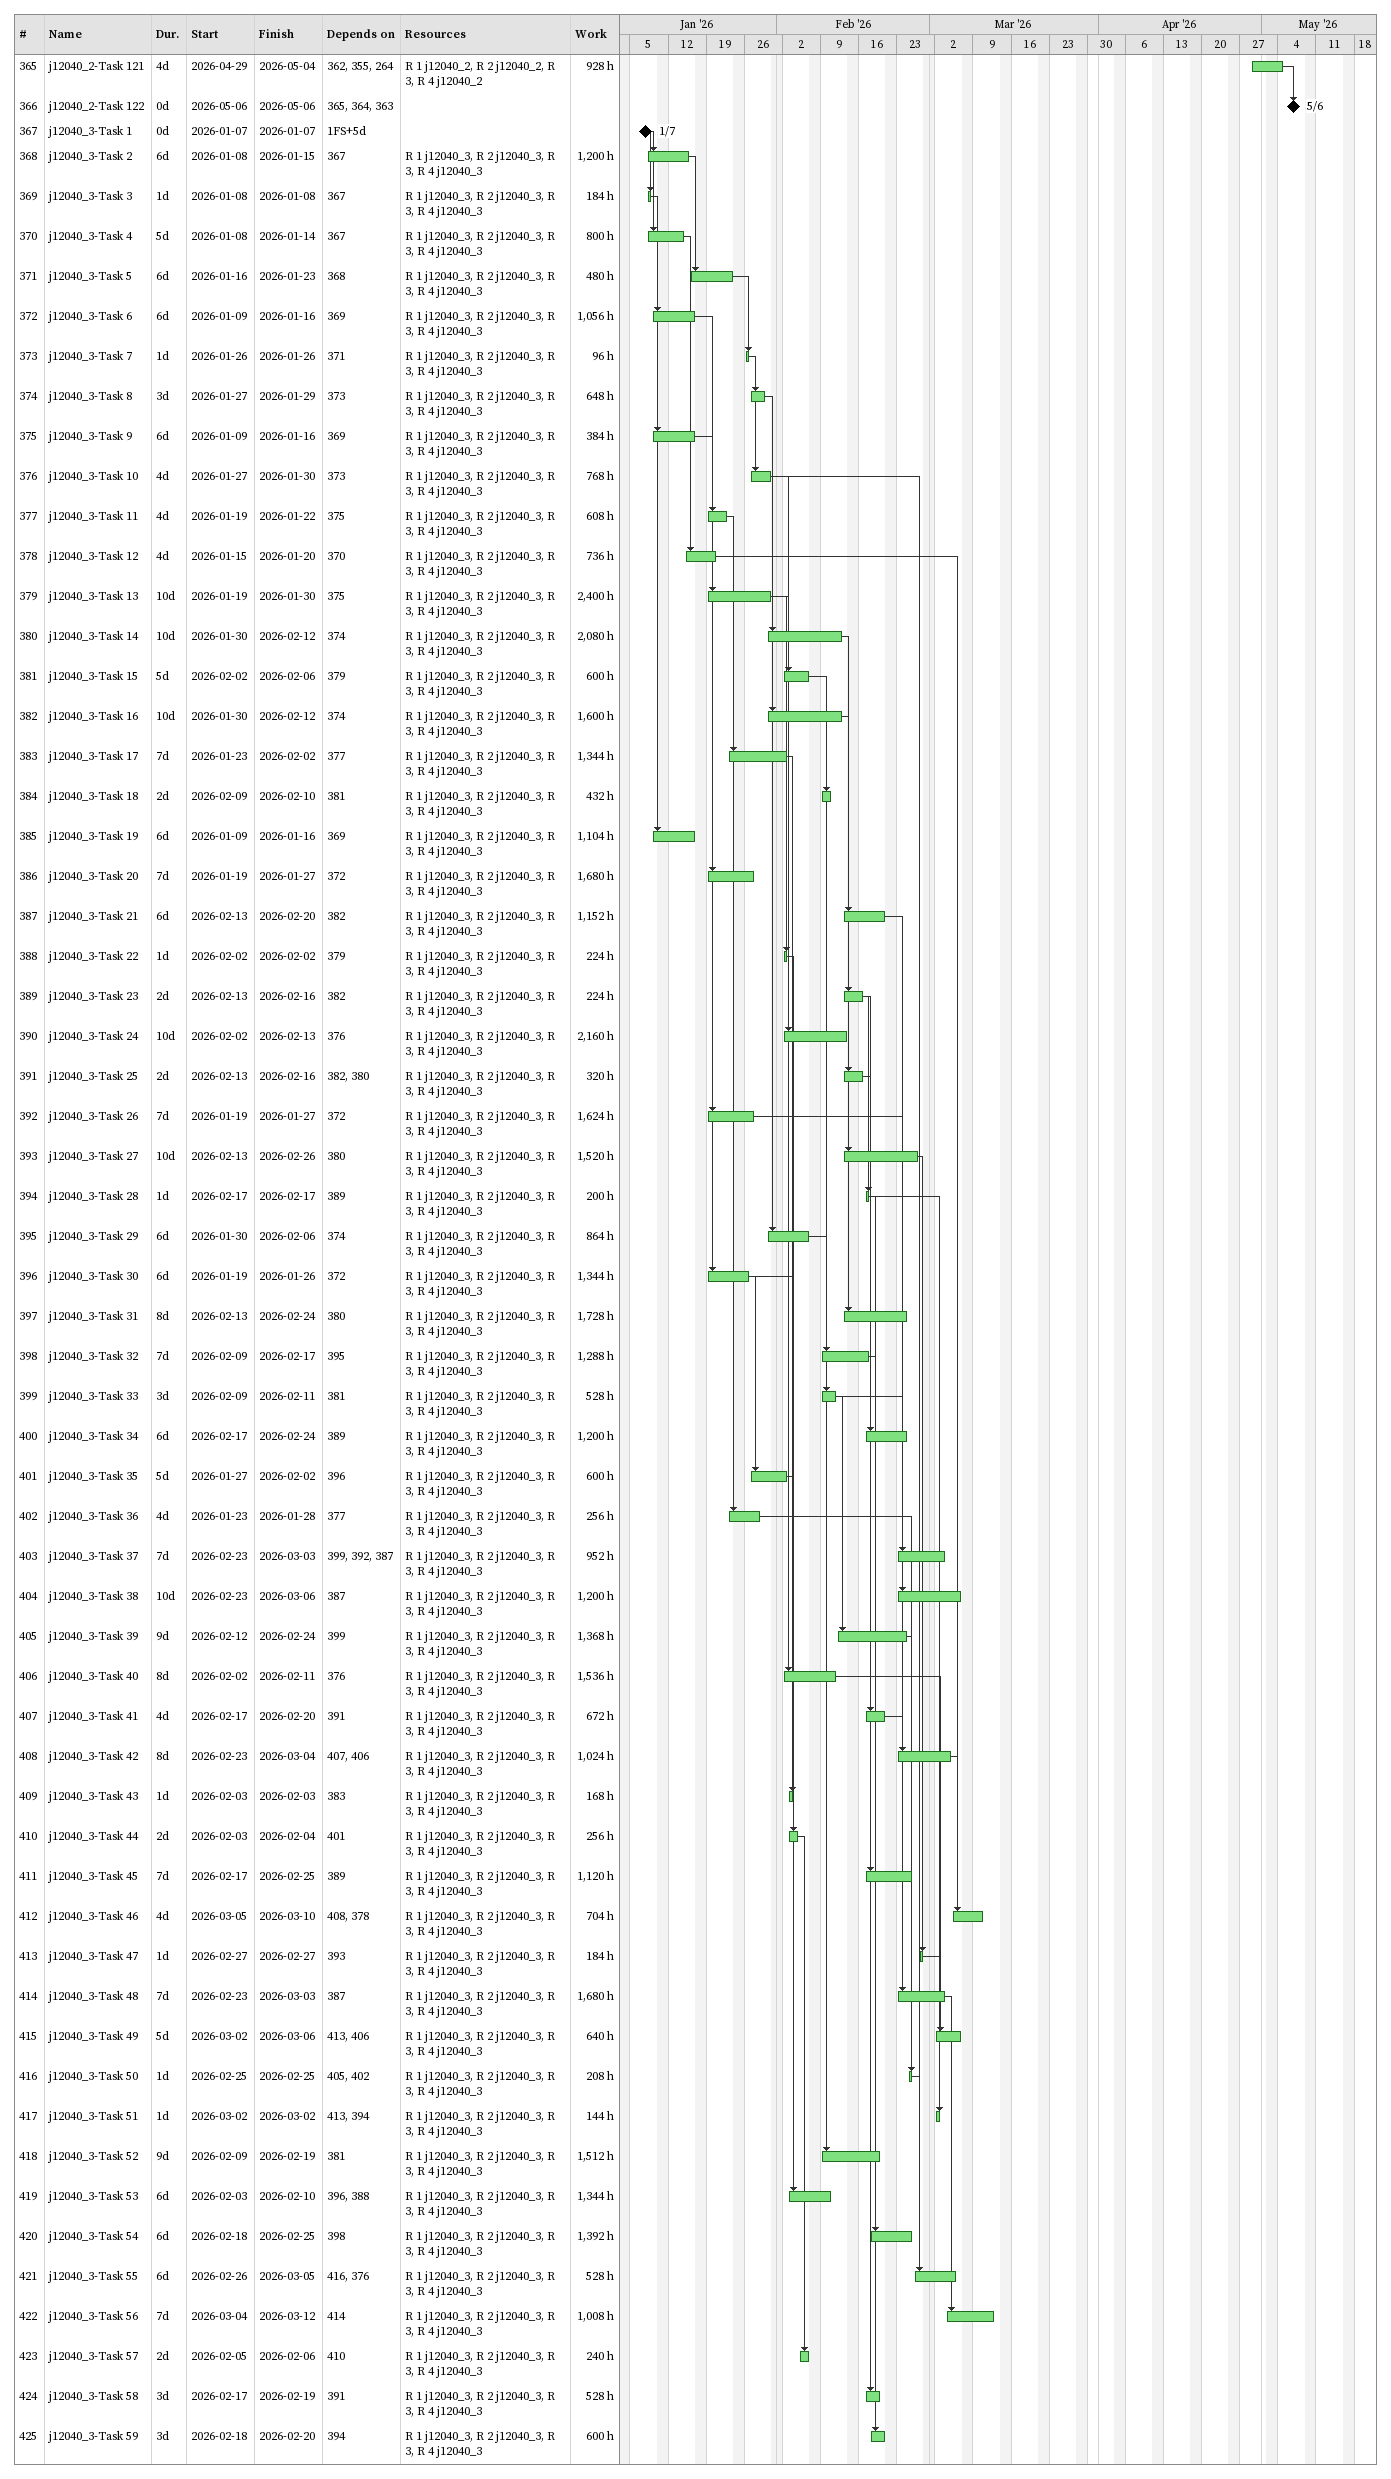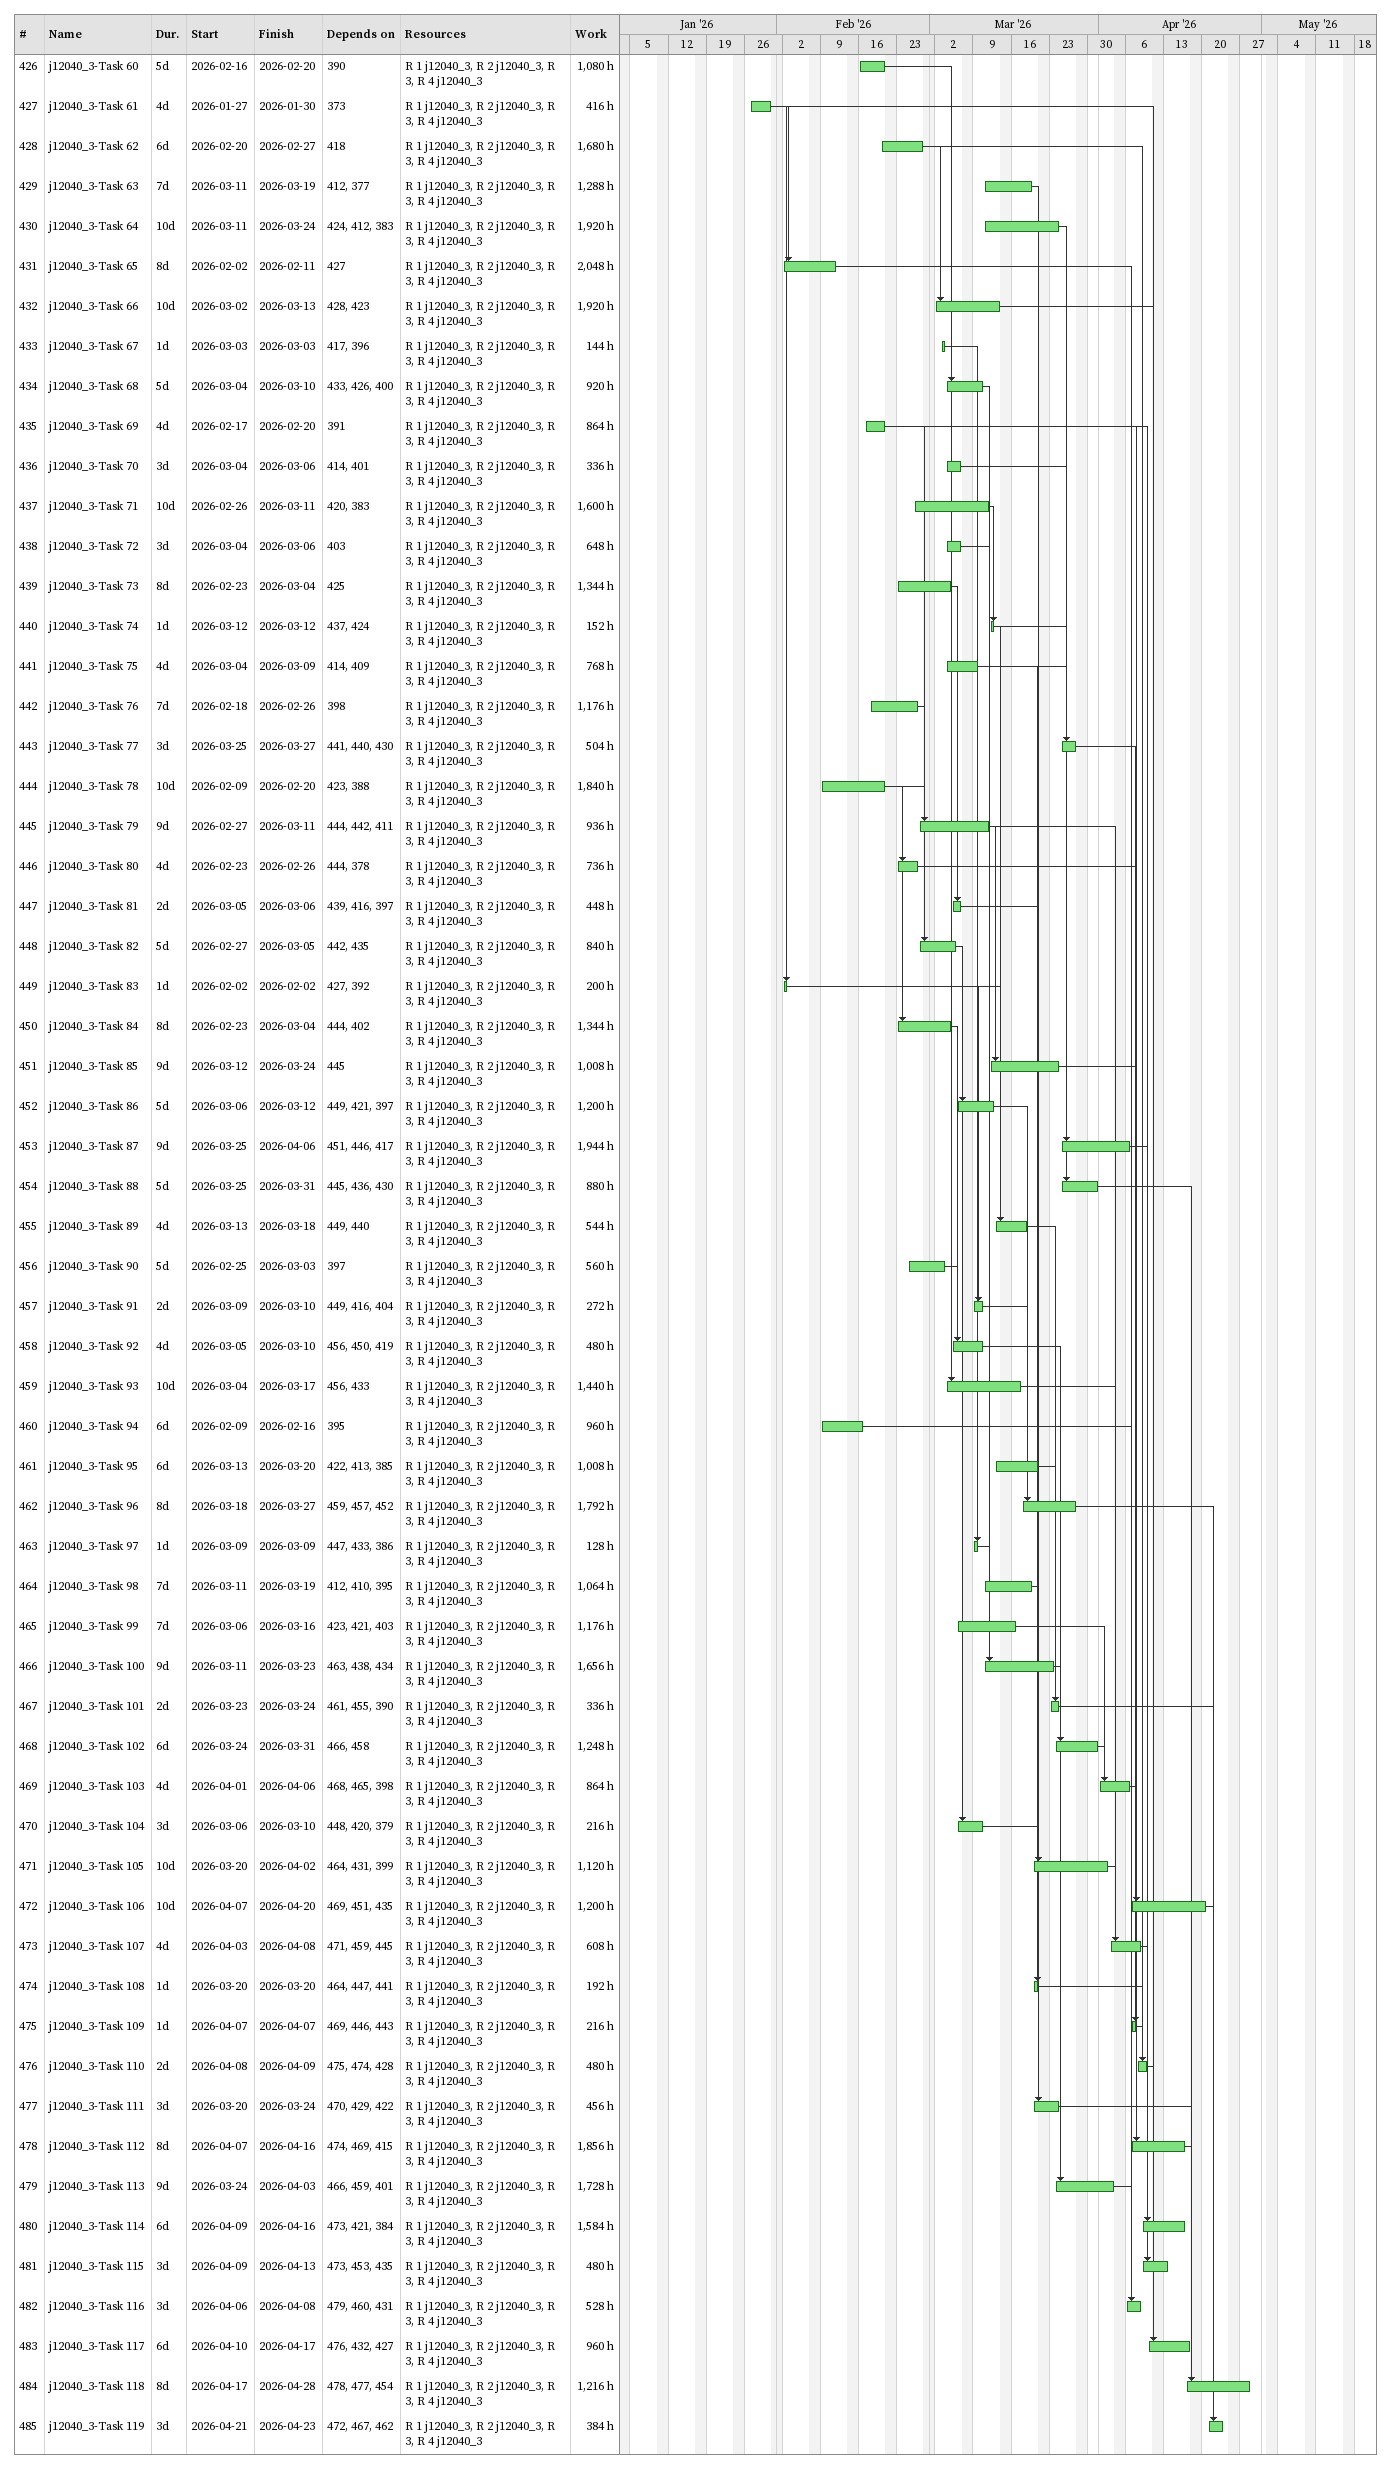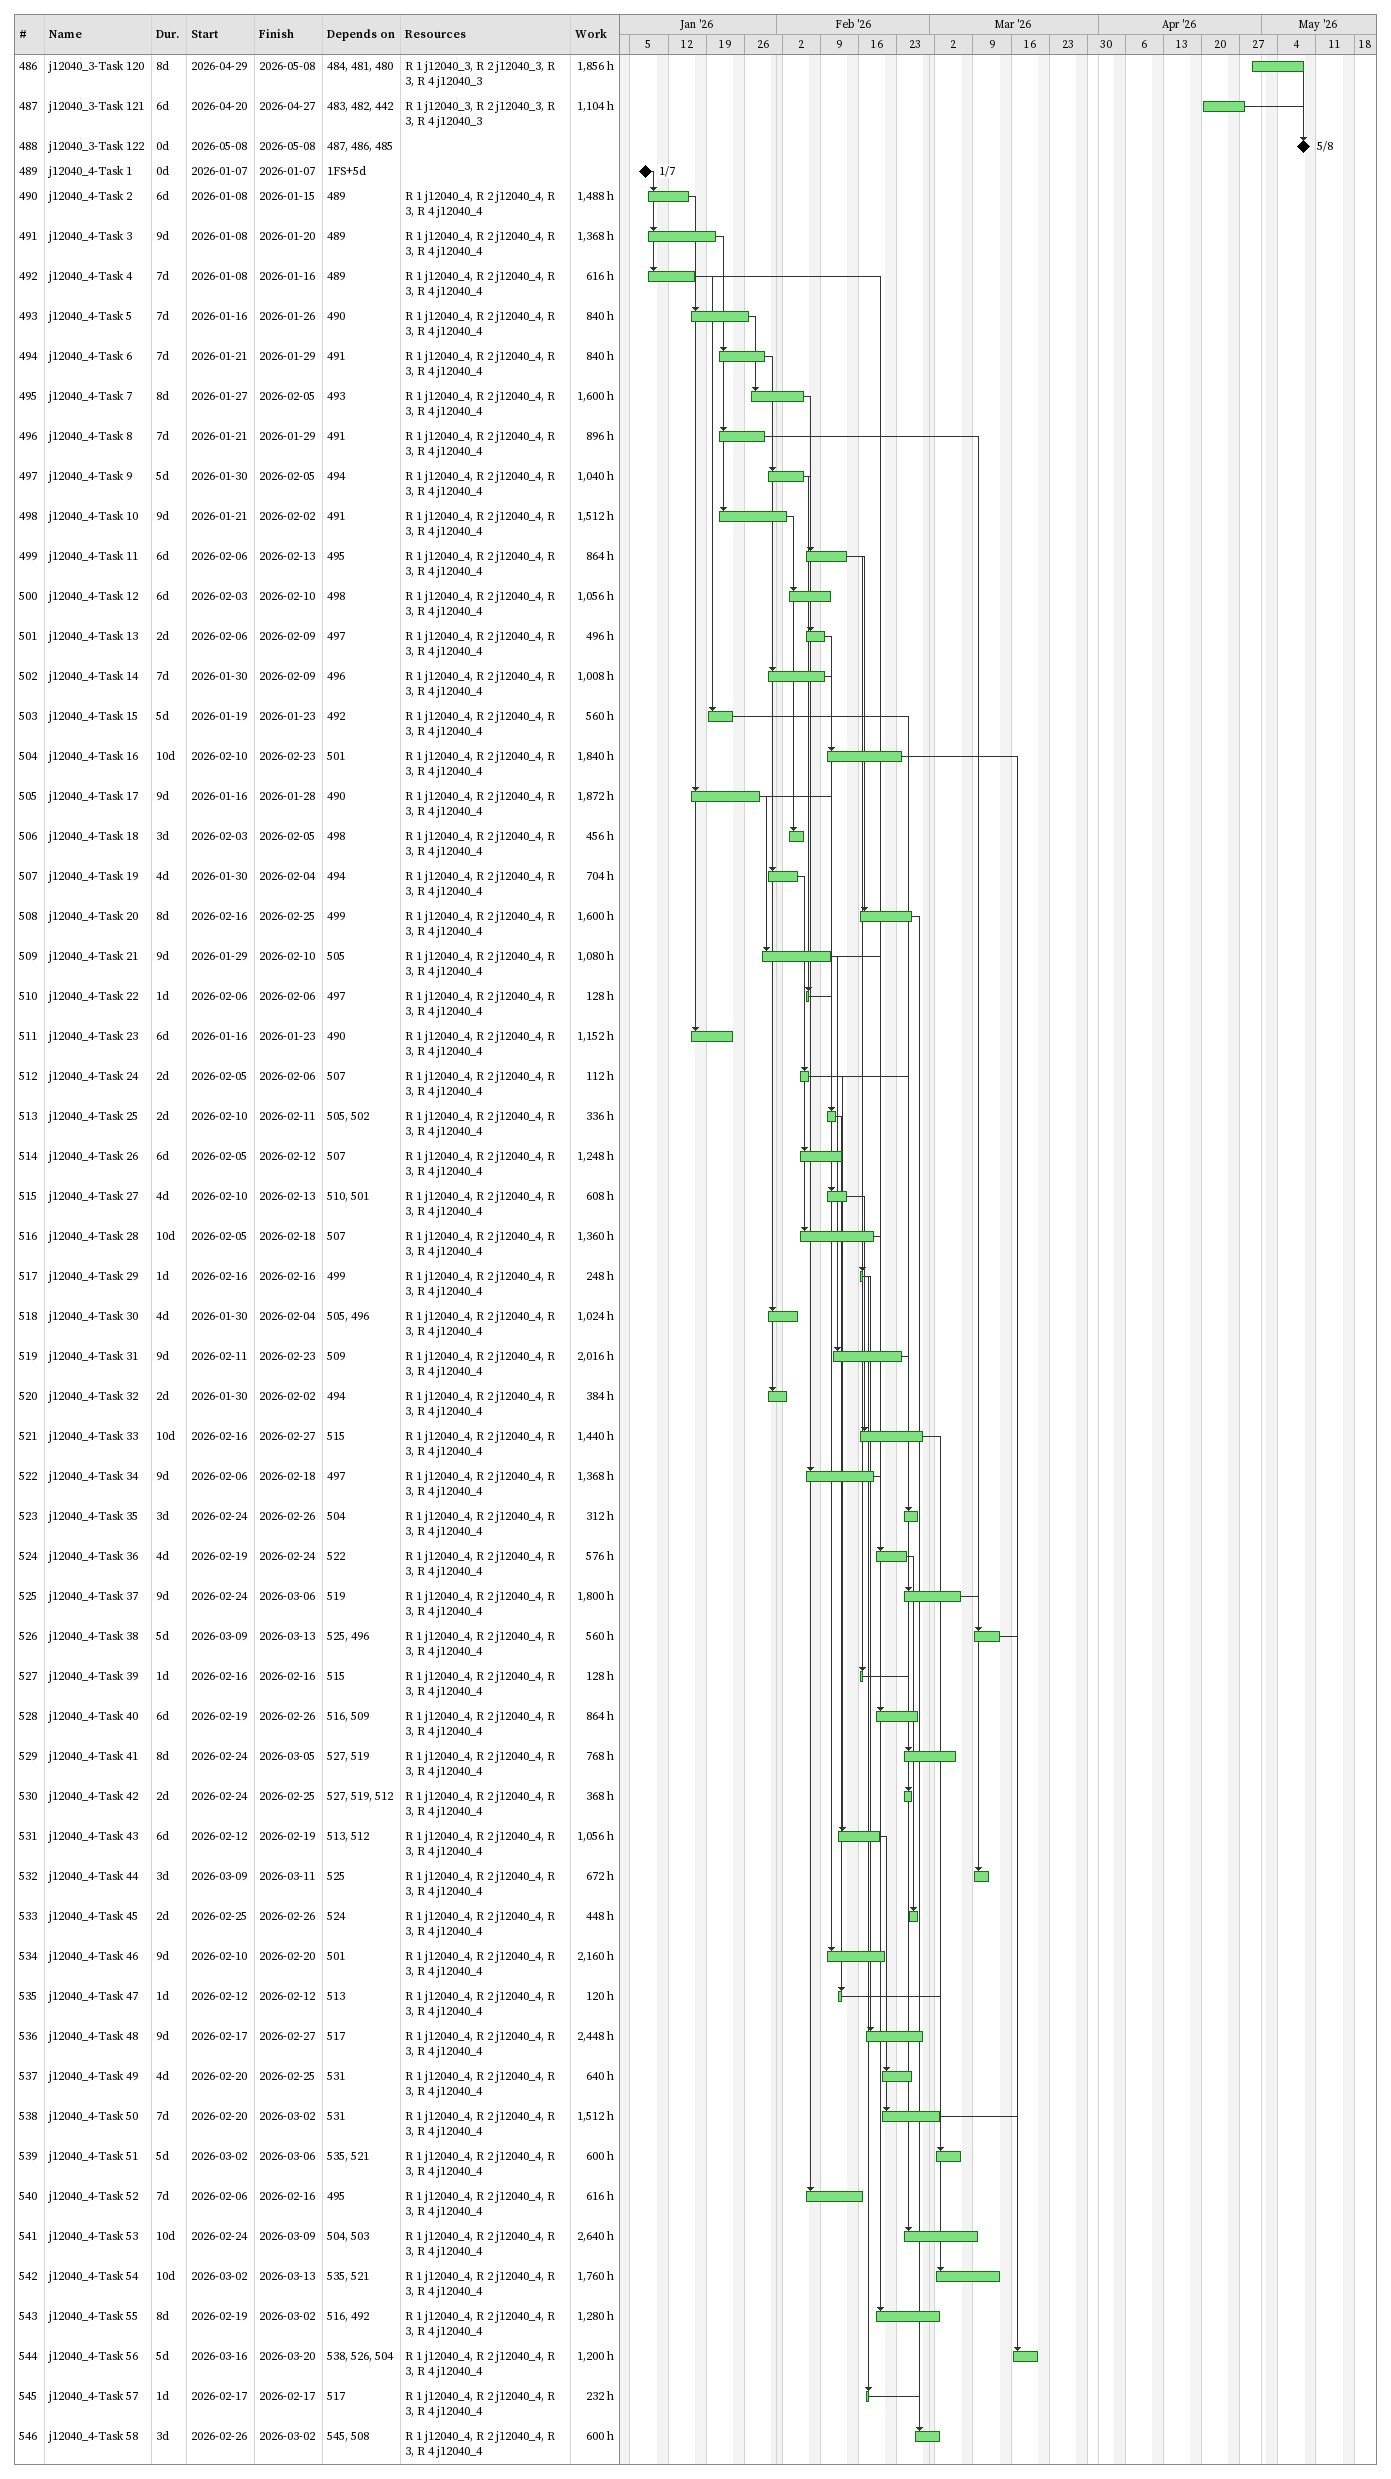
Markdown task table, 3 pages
| ID | Task | Duration | Start | Finish | Predecessors | Resources | Work (h) |
|---|---|---|---|---|---|---|---|
| 365 | j12040_2-Task 121 | 4d | 2026-04-29 | 2026-05-04 | 362, 355, 264 | R 1 j12040_2, R 2 j12040_2, R 3, R 4 j12040_2 | 928 |
| 366 | j12040_2-Task 122 | 0d | 2026-05-06 | 2026-05-06 | 365, 364, 363 |  |  |
| 367 | j12040_3-Task 1 | 0d | 2026-01-07 | 2026-01-07 | 1FS+5d |  |  |
| 368 | j12040_3-Task 2 | 6d | 2026-01-08 | 2026-01-15 | 367 | R 1 j12040_3, R 2 j12040_3, R 3, R 4 j12040_3 | 1200 |
| 369 | j12040_3-Task 3 | 1d | 2026-01-08 | 2026-01-08 | 367 | R 1 j12040_3, R 2 j12040_3, R 3, R 4 j12040_3 | 184 |
| 370 | j12040_3-Task 4 | 5d | 2026-01-08 | 2026-01-14 | 367 | R 1 j12040_3, R 2 j12040_3, R 3, R 4 j12040_3 | 800 |
| 371 | j12040_3-Task 5 | 6d | 2026-01-16 | 2026-01-23 | 368 | R 1 j12040_3, R 2 j12040_3, R 3, R 4 j12040_3 | 480 |
| 372 | j12040_3-Task 6 | 6d | 2026-01-09 | 2026-01-16 | 369 | R 1 j12040_3, R 2 j12040_3, R 3, R 4 j12040_3 | 1056 |
| 373 | j12040_3-Task 7 | 1d | 2026-01-26 | 2026-01-26 | 371 | R 1 j12040_3, R 2 j12040_3, R 3, R 4 j12040_3 | 96 |
| 374 | j12040_3-Task 8 | 3d | 2026-01-27 | 2026-01-29 | 373 | R 1 j12040_3, R 2 j12040_3, R 3, R 4 j12040_3 | 648 |
| 375 | j12040_3-Task 9 | 6d | 2026-01-09 | 2026-01-16 | 369 | R 1 j12040_3, R 2 j12040_3, R 3, R 4 j12040_3 | 384 |
| 376 | j12040_3-Task 10 | 4d | 2026-01-27 | 2026-01-30 | 373 | R 1 j12040_3, R 2 j12040_3, R 3, R 4 j12040_3 | 768 |
| 377 | j12040_3-Task 11 | 4d | 2026-01-19 | 2026-01-22 | 375 | R 1 j12040_3, R 2 j12040_3, R 3, R 4 j12040_3 | 608 |
| 378 | j12040_3-Task 12 | 4d | 2026-01-15 | 2026-01-20 | 370 | R 1 j12040_3, R 2 j12040_3, R 3, R 4 j12040_3 | 736 |
| 379 | j12040_3-Task 13 | 10d | 2026-01-19 | 2026-01-30 | 375 | R 1 j12040_3, R 2 j12040_3, R 3, R 4 j12040_3 | 2400 |
| 380 | j12040_3-Task 14 | 10d | 2026-01-30 | 2026-02-12 | 374 | R 1 j12040_3, R 2 j12040_3, R 3, R 4 j12040_3 | 2080 |
| 381 | j12040_3-Task 15 | 5d | 2026-02-02 | 2026-02-06 | 379 | R 1 j12040_3, R 2 j12040_3, R 3, R 4 j12040_3 | 600 |
| 382 | j12040_3-Task 16 | 10d | 2026-01-30 | 2026-02-12 | 374 | R 1 j12040_3, R 2 j12040_3, R 3, R 4 j12040_3 | 1600 |
| 383 | j12040_3-Task 17 | 7d | 2026-01-23 | 2026-02-02 | 377 | R 1 j12040_3, R 2 j12040_3, R 3, R 4 j12040_3 | 1344 |
| 384 | j12040_3-Task 18 | 2d | 2026-02-09 | 2026-02-10 | 381 | R 1 j12040_3, R 2 j12040_3, R 3, R 4 j12040_3 | 432 |
| 385 | j12040_3-Task 19 | 6d | 2026-01-09 | 2026-01-16 | 369 | R 1 j12040_3, R 2 j12040_3, R 3, R 4 j12040_3 | 1104 |
| 386 | j12040_3-Task 20 | 7d | 2026-01-19 | 2026-01-27 | 372 | R 1 j12040_3, R 2 j12040_3, R 3, R 4 j12040_3 | 1680 |
| 387 | j12040_3-Task 21 | 6d | 2026-02-13 | 2026-02-20 | 382 | R 1 j12040_3, R 2 j12040_3, R 3, R 4 j12040_3 | 1152 |
| 388 | j12040_3-Task 22 | 1d | 2026-02-02 | 2026-02-02 | 379 | R 1 j12040_3, R 2 j12040_3, R 3, R 4 j12040_3 | 224 |
| 389 | j12040_3-Task 23 | 2d | 2026-02-13 | 2026-02-16 | 382 | R 1 j12040_3, R 2 j12040_3, R 3, R 4 j12040_3 | 224 |
| 390 | j12040_3-Task 24 | 10d | 2026-02-02 | 2026-02-13 | 376 | R 1 j12040_3, R 2 j12040_3, R 3, R 4 j12040_3 | 2160 |
| 391 | j12040_3-Task 25 | 2d | 2026-02-13 | 2026-02-16 | 382, 380 | R 1 j12040_3, R 2 j12040_3, R 3, R 4 j12040_3 | 320 |
| 392 | j12040_3-Task 26 | 7d | 2026-01-19 | 2026-01-27 | 372 | R 1 j12040_3, R 2 j12040_3, R 3, R 4 j12040_3 | 1624 |
| 393 | j12040_3-Task 27 | 10d | 2026-02-13 | 2026-02-26 | 380 | R 1 j12040_3, R 2 j12040_3, R 3, R 4 j12040_3 | 1520 |
| 394 | j12040_3-Task 28 | 1d | 2026-02-17 | 2026-02-17 | 389 | R 1 j12040_3, R 2 j12040_3, R 3, R 4 j12040_3 | 200 |
| 395 | j12040_3-Task 29 | 6d | 2026-01-30 | 2026-02-06 | 374 | R 1 j12040_3, R 2 j12040_3, R 3, R 4 j12040_3 | 864 |
| 396 | j12040_3-Task 30 | 6d | 2026-01-19 | 2026-01-26 | 372 | R 1 j12040_3, R 2 j12040_3, R 3, R 4 j12040_3 | 1344 |
| 397 | j12040_3-Task 31 | 8d | 2026-02-13 | 2026-02-24 | 380 | R 1 j12040_3, R 2 j12040_3, R 3, R 4 j12040_3 | 1728 |
| 398 | j12040_3-Task 32 | 7d | 2026-02-09 | 2026-02-17 | 395 | R 1 j12040_3, R 2 j12040_3, R 3, R 4 j12040_3 | 1288 |
| 399 | j12040_3-Task 33 | 3d | 2026-02-09 | 2026-02-11 | 381 | R 1 j12040_3, R 2 j12040_3, R 3, R 4 j12040_3 | 528 |
| 400 | j12040_3-Task 34 | 6d | 2026-02-17 | 2026-02-24 | 389 | R 1 j12040_3, R 2 j12040_3, R 3, R 4 j12040_3 | 1200 |
| 401 | j12040_3-Task 35 | 5d | 2026-01-27 | 2026-02-02 | 396 | R 1 j12040_3, R 2 j12040_3, R 3, R 4 j12040_3 | 600 |
| 402 | j12040_3-Task 36 | 4d | 2026-01-23 | 2026-01-28 | 377 | R 1 j12040_3, R 2 j12040_3, R 3, R 4 j12040_3 | 256 |
| 403 | j12040_3-Task 37 | 7d | 2026-02-23 | 2026-03-03 | 399, 392, 387 | R 1 j12040_3, R 2 j12040_3, R 3, R 4 j12040_3 | 952 |
| 404 | j12040_3-Task 38 | 10d | 2026-02-23 | 2026-03-06 | 387 | R 1 j12040_3, R 2 j12040_3, R 3, R 4 j12040_3 | 1200 |
| 405 | j12040_3-Task 39 | 9d | 2026-02-12 | 2026-02-24 | 399 | R 1 j12040_3, R 2 j12040_3, R 3, R 4 j12040_3 | 1368 |
| 406 | j12040_3-Task 40 | 8d | 2026-02-02 | 2026-02-11 | 376 | R 1 j12040_3, R 2 j12040_3, R 3, R 4 j12040_3 | 1536 |
| 407 | j12040_3-Task 41 | 4d | 2026-02-17 | 2026-02-20 | 391 | R 1 j12040_3, R 2 j12040_3, R 3, R 4 j12040_3 | 672 |
| 408 | j12040_3-Task 42 | 8d | 2026-02-23 | 2026-03-04 | 407, 406 | R 1 j12040_3, R 2 j12040_3, R 3, R 4 j12040_3 | 1024 |
| 409 | j12040_3-Task 43 | 1d | 2026-02-03 | 2026-02-03 | 383 | R 1 j12040_3, R 2 j12040_3, R 3, R 4 j12040_3 | 168 |
| 410 | j12040_3-Task 44 | 2d | 2026-02-03 | 2026-02-04 | 401 | R 1 j12040_3, R 2 j12040_3, R 3, R 4 j12040_3 | 256 |
| 411 | j12040_3-Task 45 | 7d | 2026-02-17 | 2026-02-25 | 389 | R 1 j12040_3, R 2 j12040_3, R 3, R 4 j12040_3 | 1120 |
| 412 | j12040_3-Task 46 | 4d | 2026-03-05 | 2026-03-10 | 408, 378 | R 1 j12040_3, R 2 j12040_3, R 3, R 4 j12040_3 | 704 |
| 413 | j12040_3-Task 47 | 1d | 2026-02-27 | 2026-02-27 | 393 | R 1 j12040_3, R 2 j12040_3, R 3, R 4 j12040_3 | 184 |
| 414 | j12040_3-Task 48 | 7d | 2026-02-23 | 2026-03-03 | 387 | R 1 j12040_3, R 2 j12040_3, R 3, R 4 j12040_3 | 1680 |
| 415 | j12040_3-Task 49 | 5d | 2026-03-02 | 2026-03-06 | 413, 406 | R 1 j12040_3, R 2 j12040_3, R 3, R 4 j12040_3 | 640 |
| 416 | j12040_3-Task 50 | 1d | 2026-02-25 | 2026-02-25 | 405, 402 | R 1 j12040_3, R 2 j12040_3, R 3, R 4 j12040_3 | 208 |
| 417 | j12040_3-Task 51 | 1d | 2026-03-02 | 2026-03-02 | 413, 394 | R 1 j12040_3, R 2 j12040_3, R 3, R 4 j12040_3 | 144 |
| 418 | j12040_3-Task 52 | 9d | 2026-02-09 | 2026-02-19 | 381 | R 1 j12040_3, R 2 j12040_3, R 3, R 4 j12040_3 | 1512 |
| 419 | j12040_3-Task 53 | 6d | 2026-02-03 | 2026-02-10 | 396, 388 | R 1 j12040_3, R 2 j12040_3, R 3, R 4 j12040_3 | 1344 |
| 420 | j12040_3-Task 54 | 6d | 2026-02-18 | 2026-02-25 | 398 | R 1 j12040_3, R 2 j12040_3, R 3, R 4 j12040_3 | 1392 |
| 421 | j12040_3-Task 55 | 6d | 2026-02-26 | 2026-03-05 | 416, 376 | R 1 j12040_3, R 2 j12040_3, R 3, R 4 j12040_3 | 528 |
| 422 | j12040_3-Task 56 | 7d | 2026-03-04 | 2026-03-12 | 414 | R 1 j12040_3, R 2 j12040_3, R 3, R 4 j12040_3 | 1008 |
| 423 | j12040_3-Task 57 | 2d | 2026-02-05 | 2026-02-06 | 410 | R 1 j12040_3, R 2 j12040_3, R 3, R 4 j12040_3 | 240 |
| 424 | j12040_3-Task 58 | 3d | 2026-02-17 | 2026-02-19 | 391 | R 1 j12040_3, R 2 j12040_3, R 3, R 4 j12040_3 | 528 |
| 425 | j12040_3-Task 59 | 3d | 2026-02-18 | 2026-02-20 | 394 | R 1 j12040_3, R 2 j12040_3, R 3, R 4 j12040_3 | 600 |
| 426 | j12040_3-Task 60 | 5d | 2026-02-16 | 2026-02-20 | 390 | R 1 j12040_3, R 2 j12040_3, R 3, R 4 j12040_3 | 1080 |
| 427 | j12040_3-Task 61 | 4d | 2026-01-27 | 2026-01-30 | 373 | R 1 j12040_3, R 2 j12040_3, R 3, R 4 j12040_3 | 416 |
| 428 | j12040_3-Task 62 | 6d | 2026-02-20 | 2026-02-27 | 418 | R 1 j12040_3, R 2 j12040_3, R 3, R 4 j12040_3 | 1680 |
| 429 | j12040_3-Task 63 | 7d | 2026-03-11 | 2026-03-19 | 412, 377 | R 1 j12040_3, R 2 j12040_3, R 3, R 4 j12040_3 | 1288 |
| 430 | j12040_3-Task 64 | 10d | 2026-03-11 | 2026-03-24 | 424, 412, 383 | R 1 j12040_3, R 2 j12040_3, R 3, R 4 j12040_3 | 1920 |
| 431 | j12040_3-Task 65 | 8d | 2026-02-02 | 2026-02-11 | 427 | R 1 j12040_3, R 2 j12040_3, R 3, R 4 j12040_3 | 2048 |
| 432 | j12040_3-Task 66 | 10d | 2026-03-02 | 2026-03-13 | 428, 423 | R 1 j12040_3, R 2 j12040_3, R 3, R 4 j12040_3 | 1920 |
| 433 | j12040_3-Task 67 | 1d | 2026-03-03 | 2026-03-03 | 417, 396 | R 1 j12040_3, R 2 j12040_3, R 3, R 4 j12040_3 | 144 |
| 434 | j12040_3-Task 68 | 5d | 2026-03-04 | 2026-03-10 | 433, 426, 400 | R 1 j12040_3, R 2 j12040_3, R 3, R 4 j12040_3 | 920 |
| 435 | j12040_3-Task 69 | 4d | 2026-02-17 | 2026-02-20 | 391 | R 1 j12040_3, R 2 j12040_3, R 3, R 4 j12040_3 | 864 |
| 436 | j12040_3-Task 70 | 3d | 2026-03-04 | 2026-03-06 | 414, 401 | R 1 j12040_3, R 2 j12040_3, R 3, R 4 j12040_3 | 336 |
| 437 | j12040_3-Task 71 | 10d | 2026-02-26 | 2026-03-11 | 420, 383 | R 1 j12040_3, R 2 j12040_3, R 3, R 4 j12040_3 | 1600 |
| 438 | j12040_3-Task 72 | 3d | 2026-03-04 | 2026-03-06 | 403 | R 1 j12040_3, R 2 j12040_3, R 3, R 4 j12040_3 | 648 |
| 439 | j12040_3-Task 73 | 8d | 2026-02-23 | 2026-03-04 | 425 | R 1 j12040_3, R 2 j12040_3, R 3, R 4 j12040_3 | 1344 |
| 440 | j12040_3-Task 74 | 1d | 2026-03-12 | 2026-03-12 | 437, 424 | R 1 j12040_3, R 2 j12040_3, R 3, R 4 j12040_3 | 152 |
| 441 | j12040_3-Task 75 | 4d | 2026-03-04 | 2026-03-09 | 414, 409 | R 1 j12040_3, R 2 j12040_3, R 3, R 4 j12040_3 | 768 |
| 442 | j12040_3-Task 76 | 7d | 2026-02-18 | 2026-02-26 | 398 | R 1 j12040_3, R 2 j12040_3, R 3, R 4 j12040_3 | 1176 |
| 443 | j12040_3-Task 77 | 3d | 2026-03-25 | 2026-03-27 | 441, 440, 430 | R 1 j12040_3, R 2 j12040_3, R 3, R 4 j12040_3 | 504 |
| 444 | j12040_3-Task 78 | 10d | 2026-02-09 | 2026-02-20 | 423, 388 | R 1 j12040_3, R 2 j12040_3, R 3, R 4 j12040_3 | 1840 |
| 445 | j12040_3-Task 79 | 9d | 2026-02-27 | 2026-03-11 | 444, 442, 411 | R 1 j12040_3, R 2 j12040_3, R 3, R 4 j12040_3 | 936 |
| 446 | j12040_3-Task 80 | 4d | 2026-02-23 | 2026-02-26 | 444, 378 | R 1 j12040_3, R 2 j12040_3, R 3, R 4 j12040_3 | 736 |
| 447 | j12040_3-Task 81 | 2d | 2026-03-05 | 2026-03-06 | 439, 416, 397 | R 1 j12040_3, R 2 j12040_3, R 3, R 4 j12040_3 | 448 |
| 448 | j12040_3-Task 82 | 5d | 2026-02-27 | 2026-03-05 | 442, 435 | R 1 j12040_3, R 2 j12040_3, R 3, R 4 j12040_3 | 840 |
| 449 | j12040_3-Task 83 | 1d | 2026-02-02 | 2026-02-02 | 427, 392 | R 1 j12040_3, R 2 j12040_3, R 3, R 4 j12040_3 | 200 |
| 450 | j12040_3-Task 84 | 8d | 2026-02-23 | 2026-03-04 | 444, 402 | R 1 j12040_3, R 2 j12040_3, R 3, R 4 j12040_3 | 1344 |
| 451 | j12040_3-Task 85 | 9d | 2026-03-12 | 2026-03-24 | 445 | R 1 j12040_3, R 2 j12040_3, R 3, R 4 j12040_3 | 1008 |
| 452 | j12040_3-Task 86 | 5d | 2026-03-06 | 2026-03-12 | 449, 421, 397 | R 1 j12040_3, R 2 j12040_3, R 3, R 4 j12040_3 | 1200 |
| 453 | j12040_3-Task 87 | 9d | 2026-03-25 | 2026-04-06 | 451, 446, 417 | R 1 j12040_3, R 2 j12040_3, R 3, R 4 j12040_3 | 1944 |
| 454 | j12040_3-Task 88 | 5d | 2026-03-25 | 2026-03-31 | 445, 436, 430 | R 1 j12040_3, R 2 j12040_3, R 3, R 4 j12040_3 | 880 |
| 455 | j12040_3-Task 89 | 4d | 2026-03-13 | 2026-03-18 | 449, 440 | R 1 j12040_3, R 2 j12040_3, R 3, R 4 j12040_3 | 544 |
| 456 | j12040_3-Task 90 | 5d | 2026-02-25 | 2026-03-03 | 397 | R 1 j12040_3, R 2 j12040_3, R 3, R 4 j12040_3 | 560 |
| 457 | j12040_3-Task 91 | 2d | 2026-03-09 | 2026-03-10 | 449, 416, 404 | R 1 j12040_3, R 2 j12040_3, R 3, R 4 j12040_3 | 272 |
| 458 | j12040_3-Task 92 | 4d | 2026-03-05 | 2026-03-10 | 456, 450, 419 | R 1 j12040_3, R 2 j12040_3, R 3, R 4 j12040_3 | 480 |
| 459 | j12040_3-Task 93 | 10d | 2026-03-04 | 2026-03-17 | 456, 433 | R 1 j12040_3, R 2 j12040_3, R 3, R 4 j12040_3 | 1440 |
| 460 | j12040_3-Task 94 | 6d | 2026-02-09 | 2026-02-16 | 395 | R 1 j12040_3, R 2 j12040_3, R 3, R 4 j12040_3 | 960 |
| 461 | j12040_3-Task 95 | 6d | 2026-03-13 | 2026-03-20 | 422, 413, 385 | R 1 j12040_3, R 2 j12040_3, R 3, R 4 j12040_3 | 1008 |
| 462 | j12040_3-Task 96 | 8d | 2026-03-18 | 2026-03-27 | 459, 457, 452 | R 1 j12040_3, R 2 j12040_3, R 3, R 4 j12040_3 | 1792 |
| 463 | j12040_3-Task 97 | 1d | 2026-03-09 | 2026-03-09 | 447, 433, 386 | R 1 j12040_3, R 2 j12040_3, R 3, R 4 j12040_3 | 128 |
| 464 | j12040_3-Task 98 | 7d | 2026-03-11 | 2026-03-19 | 412, 410, 395 | R 1 j12040_3, R 2 j12040_3, R 3, R 4 j12040_3 | 1064 |
| 465 | j12040_3-Task 99 | 7d | 2026-03-06 | 2026-03-16 | 423, 421, 403 | R 1 j12040_3, R 2 j12040_3, R 3, R 4 j12040_3 | 1176 |
| 466 | j12040_3-Task 100 | 9d | 2026-03-11 | 2026-03-23 | 463, 438, 434 | R 1 j12040_3, R 2 j12040_3, R 3, R 4 j12040_3 | 1656 |
| 467 | j12040_3-Task 101 | 2d | 2026-03-23 | 2026-03-24 | 461, 455, 390 | R 1 j12040_3, R 2 j12040_3, R 3, R 4 j12040_3 | 336 |
| 468 | j12040_3-Task 102 | 6d | 2026-03-24 | 2026-03-31 | 466, 458 | R 1 j12040_3, R 2 j12040_3, R 3, R 4 j12040_3 | 1248 |
| 469 | j12040_3-Task 103 | 4d | 2026-04-01 | 2026-04-06 | 468, 465, 398 | R 1 j12040_3, R 2 j12040_3, R 3, R 4 j12040_3 | 864 |
| 470 | j12040_3-Task 104 | 3d | 2026-03-06 | 2026-03-10 | 448, 420, 379 | R 1 j12040_3, R 2 j12040_3, R 3, R 4 j12040_3 | 216 |
| 471 | j12040_3-Task 105 | 10d | 2026-03-20 | 2026-04-02 | 464, 431, 399 | R 1 j12040_3, R 2 j12040_3, R 3, R 4 j12040_3 | 1120 |
| 472 | j12040_3-Task 106 | 10d | 2026-04-07 | 2026-04-20 | 469, 451, 435 | R 1 j12040_3, R 2 j12040_3, R 3, R 4 j12040_3 | 1200 |
| 473 | j12040_3-Task 107 | 4d | 2026-04-03 | 2026-04-08 | 471, 459, 445 | R 1 j12040_3, R 2 j12040_3, R 3, R 4 j12040_3 | 608 |
| 474 | j12040_3-Task 108 | 1d | 2026-03-20 | 2026-03-20 | 464, 447, 441 | R 1 j12040_3, R 2 j12040_3, R 3, R 4 j12040_3 | 192 |
| 475 | j12040_3-Task 109 | 1d | 2026-04-07 | 2026-04-07 | 469, 446, 443 | R 1 j12040_3, R 2 j12040_3, R 3, R 4 j12040_3 | 216 |
| 476 | j12040_3-Task 110 | 2d | 2026-04-08 | 2026-04-09 | 475, 474, 428 | R 1 j12040_3, R 2 j12040_3, R 3, R 4 j12040_3 | 480 |
| 477 | j12040_3-Task 111 | 3d | 2026-03-20 | 2026-03-24 | 470, 429, 422 | R 1 j12040_3, R 2 j12040_3, R 3, R 4 j12040_3 | 456 |
| 478 | j12040_3-Task 112 | 8d | 2026-04-07 | 2026-04-16 | 474, 469, 415 | R 1 j12040_3, R 2 j12040_3, R 3, R 4 j12040_3 | 1856 |
| 479 | j12040_3-Task 113 | 9d | 2026-03-24 | 2026-04-03 | 466, 459, 401 | R 1 j12040_3, R 2 j12040_3, R 3, R 4 j12040_3 | 1728 |
| 480 | j12040_3-Task 114 | 6d | 2026-04-09 | 2026-04-16 | 473, 421, 384 | R 1 j12040_3, R 2 j12040_3, R 3, R 4 j12040_3 | 1584 |
| 481 | j12040_3-Task 115 | 3d | 2026-04-09 | 2026-04-13 | 473, 453, 435 | R 1 j12040_3, R 2 j12040_3, R 3, R 4 j12040_3 | 480 |
| 482 | j12040_3-Task 116 | 3d | 2026-04-06 | 2026-04-08 | 479, 460, 431 | R 1 j12040_3, R 2 j12040_3, R 3, R 4 j12040_3 | 528 |
| 483 | j12040_3-Task 117 | 6d | 2026-04-10 | 2026-04-17 | 476, 432, 427 | R 1 j12040_3, R 2 j12040_3, R 3, R 4 j12040_3 | 960 |
| 484 | j12040_3-Task 118 | 8d | 2026-04-17 | 2026-04-28 | 478, 477, 454 | R 1 j12040_3, R 2 j12040_3, R 3, R 4 j12040_3 | 1216 |
| 485 | j12040_3-Task 119 | 3d | 2026-04-21 | 2026-04-23 | 472, 467, 462 | R 1 j12040_3, R 2 j12040_3, R 3, R 4 j12040_3 | 384 |
| 486 | j12040_3-Task 120 | 8d | 2026-04-29 | 2026-05-08 | 484, 481, 480 | R 1 j12040_3, R 2 j12040_3, R 3, R 4 j12040_3 | 1856 |
| 487 | j12040_3-Task 121 | 6d | 2026-04-20 | 2026-04-27 | 483, 482, 442 | R 1 j12040_3, R 2 j12040_3, R 3, R 4 j12040_3 | 1104 |
| 488 | j12040_3-Task 122 | 0d | 2026-05-08 | 2026-05-08 | 487, 486, 485 |  |  |
| 489 | j12040_4-Task 1 | 0d | 2026-01-07 | 2026-01-07 | 1FS+5d |  |  |
| 490 | j12040_4-Task 2 | 6d | 2026-01-08 | 2026-01-15 | 489 | R 1 j12040_4, R 2 j12040_4, R 3, R 4 j12040_4 | 1488 |
| 491 | j12040_4-Task 3 | 9d | 2026-01-08 | 2026-01-20 | 489 | R 1 j12040_4, R 2 j12040_4, R 3, R 4 j12040_4 | 1368 |
| 492 | j12040_4-Task 4 | 7d | 2026-01-08 | 2026-01-16 | 489 | R 1 j12040_4, R 2 j12040_4, R 3, R 4 j12040_4 | 616 |
| 493 | j12040_4-Task 5 | 7d | 2026-01-16 | 2026-01-26 | 490 | R 1 j12040_4, R 2 j12040_4, R 3, R 4 j12040_4 | 840 |
| 494 | j12040_4-Task 6 | 7d | 2026-01-21 | 2026-01-29 | 491 | R 1 j12040_4, R 2 j12040_4, R 3, R 4 j12040_4 | 840 |
| 495 | j12040_4-Task 7 | 8d | 2026-01-27 | 2026-02-05 | 493 | R 1 j12040_4, R 2 j12040_4, R 3, R 4 j12040_4 | 1600 |
| 496 | j12040_4-Task 8 | 7d | 2026-01-21 | 2026-01-29 | 491 | R 1 j12040_4, R 2 j12040_4, R 3, R 4 j12040_4 | 896 |
| 497 | j12040_4-Task 9 | 5d | 2026-01-30 | 2026-02-05 | 494 | R 1 j12040_4, R 2 j12040_4, R 3, R 4 j12040_4 | 1040 |
| 498 | j12040_4-Task 10 | 9d | 2026-01-21 | 2026-02-02 | 491 | R 1 j12040_4, R 2 j12040_4, R 3, R 4 j12040_4 | 1512 |
| 499 | j12040_4-Task 11 | 6d | 2026-02-06 | 2026-02-13 | 495 | R 1 j12040_4, R 2 j12040_4, R 3, R 4 j12040_4 | 864 |
| 500 | j12040_4-Task 12 | 6d | 2026-02-03 | 2026-02-10 | 498 | R 1 j12040_4, R 2 j12040_4, R 3, R 4 j12040_4 | 1056 |
| 501 | j12040_4-Task 13 | 2d | 2026-02-06 | 2026-02-09 | 497 | R 1 j12040_4, R 2 j12040_4, R 3, R 4 j12040_4 | 496 |
| 502 | j12040_4-Task 14 | 7d | 2026-01-30 | 2026-02-09 | 496 | R 1 j12040_4, R 2 j12040_4, R 3, R 4 j12040_4 | 1008 |
| 503 | j12040_4-Task 15 | 5d | 2026-01-19 | 2026-01-23 | 492 | R 1 j12040_4, R 2 j12040_4, R 3, R 4 j12040_4 | 560 |
| 504 | j12040_4-Task 16 | 10d | 2026-02-10 | 2026-02-23 | 501 | R 1 j12040_4, R 2 j12040_4, R 3, R 4 j12040_4 | 1840 |
| 505 | j12040_4-Task 17 | 9d | 2026-01-16 | 2026-01-28 | 490 | R 1 j12040_4, R 2 j12040_4, R 3, R 4 j12040_4 | 1872 |
| 506 | j12040_4-Task 18 | 3d | 2026-02-03 | 2026-02-05 | 498 | R 1 j12040_4, R 2 j12040_4, R 3, R 4 j12040_4 | 456 |
| 507 | j12040_4-Task 19 | 4d | 2026-01-30 | 2026-02-04 | 494 | R 1 j12040_4, R 2 j12040_4, R 3, R 4 j12040_4 | 704 |
| 508 | j12040_4-Task 20 | 8d | 2026-02-16 | 2026-02-25 | 499 | R 1 j12040_4, R 2 j12040_4, R 3, R 4 j12040_4 | 1600 |
| 509 | j12040_4-Task 21 | 9d | 2026-01-29 | 2026-02-10 | 505 | R 1 j12040_4, R 2 j12040_4, R 3, R 4 j12040_4 | 1080 |
| 510 | j12040_4-Task 22 | 1d | 2026-02-06 | 2026-02-06 | 497 | R 1 j12040_4, R 2 j12040_4, R 3, R 4 j12040_4 | 128 |
| 511 | j12040_4-Task 23 | 6d | 2026-01-16 | 2026-01-23 | 490 | R 1 j12040_4, R 2 j12040_4, R 3, R 4 j12040_4 | 1152 |
| 512 | j12040_4-Task 24 | 2d | 2026-02-05 | 2026-02-06 | 507 | R 1 j12040_4, R 2 j12040_4, R 3, R 4 j12040_4 | 112 |
| 513 | j12040_4-Task 25 | 2d | 2026-02-10 | 2026-02-11 | 505, 502 | R 1 j12040_4, R 2 j12040_4, R 3, R 4 j12040_4 | 336 |
| 514 | j12040_4-Task 26 | 6d | 2026-02-05 | 2026-02-12 | 507 | R 1 j12040_4, R 2 j12040_4, R 3, R 4 j12040_4 | 1248 |
| 515 | j12040_4-Task 27 | 4d | 2026-02-10 | 2026-02-13 | 510, 501 | R 1 j12040_4, R 2 j12040_4, R 3, R 4 j12040_4 | 608 |
| 516 | j12040_4-Task 28 | 10d | 2026-02-05 | 2026-02-18 | 507 | R 1 j12040_4, R 2 j12040_4, R 3, R 4 j12040_4 | 1360 |
| 517 | j12040_4-Task 29 | 1d | 2026-02-16 | 2026-02-16 | 499 | R 1 j12040_4, R 2 j12040_4, R 3, R 4 j12040_4 | 248 |
| 518 | j12040_4-Task 30 | 4d | 2026-01-30 | 2026-02-04 | 505, 496 | R 1 j12040_4, R 2 j12040_4, R 3, R 4 j12040_4 | 1024 |
| 519 | j12040_4-Task 31 | 9d | 2026-02-11 | 2026-02-23 | 509 | R 1 j12040_4, R 2 j12040_4, R 3, R 4 j12040_4 | 2016 |
| 520 | j12040_4-Task 32 | 2d | 2026-01-30 | 2026-02-02 | 494 | R 1 j12040_4, R 2 j12040_4, R 3, R 4 j12040_4 | 384 |
| 521 | j12040_4-Task 33 | 10d | 2026-02-16 | 2026-02-27 | 515 | R 1 j12040_4, R 2 j12040_4, R 3, R 4 j12040_4 | 1440 |
| 522 | j12040_4-Task 34 | 9d | 2026-02-06 | 2026-02-18 | 497 | R 1 j12040_4, R 2 j12040_4, R 3, R 4 j12040_4 | 1368 |
| 523 | j12040_4-Task 35 | 3d | 2026-02-24 | 2026-02-26 | 504 | R 1 j12040_4, R 2 j12040_4, R 3, R 4 j12040_4 | 312 |
| 524 | j12040_4-Task 36 | 4d | 2026-02-19 | 2026-02-24 | 522 | R 1 j12040_4, R 2 j12040_4, R 3, R 4 j12040_4 | 576 |
| 525 | j12040_4-Task 37 | 9d | 2026-02-24 | 2026-03-06 | 519 | R 1 j12040_4, R 2 j12040_4, R 3, R 4 j12040_4 | 1800 |
| 526 | j12040_4-Task 38 | 5d | 2026-03-09 | 2026-03-13 | 525, 496 | R 1 j12040_4, R 2 j12040_4, R 3, R 4 j12040_4 | 560 |
| 527 | j12040_4-Task 39 | 1d | 2026-02-16 | 2026-02-16 | 515 | R 1 j12040_4, R 2 j12040_4, R 3, R 4 j12040_4 | 128 |
| 528 | j12040_4-Task 40 | 6d | 2026-02-19 | 2026-02-26 | 516, 509 | R 1 j12040_4, R 2 j12040_4, R 3, R 4 j12040_4 | 864 |
| 529 | j12040_4-Task 41 | 8d | 2026-02-24 | 2026-03-05 | 527, 519 | R 1 j12040_4, R 2 j12040_4, R 3, R 4 j12040_4 | 768 |
| 530 | j12040_4-Task 42 | 2d | 2026-02-24 | 2026-02-25 | 527, 519, 512 | R 1 j12040_4, R 2 j12040_4, R 3, R 4 j12040_4 | 368 |
| 531 | j12040_4-Task 43 | 6d | 2026-02-12 | 2026-02-19 | 513, 512 | R 1 j12040_4, R 2 j12040_4, R 3, R 4 j12040_4 | 1056 |
| 532 | j12040_4-Task 44 | 3d | 2026-03-09 | 2026-03-11 | 525 | R 1 j12040_4, R 2 j12040_4, R 3, R 4 j12040_4 | 672 |
| 533 | j12040_4-Task 45 | 2d | 2026-02-25 | 2026-02-26 | 524 | R 1 j12040_4, R 2 j12040_4, R 3, R 4 j12040_4 | 448 |
| 534 | j12040_4-Task 46 | 9d | 2026-02-10 | 2026-02-20 | 501 | R 1 j12040_4, R 2 j12040_4, R 3, R 4 j12040_4 | 2160 |
| 535 | j12040_4-Task 47 | 1d | 2026-02-12 | 2026-02-12 | 513 | R 1 j12040_4, R 2 j12040_4, R 3, R 4 j12040_4 | 120 |
| 536 | j12040_4-Task 48 | 9d | 2026-02-17 | 2026-02-27 | 517 | R 1 j12040_4, R 2 j12040_4, R 3, R 4 j12040_4 | 2448 |
| 537 | j12040_4-Task 49 | 4d | 2026-02-20 | 2026-02-25 | 531 | R 1 j12040_4, R 2 j12040_4, R 3, R 4 j12040_4 | 640 |
| 538 | j12040_4-Task 50 | 7d | 2026-02-20 | 2026-03-02 | 531 | R 1 j12040_4, R 2 j12040_4, R 3, R 4 j12040_4 | 1512 |
| 539 | j12040_4-Task 51 | 5d | 2026-03-02 | 2026-03-06 | 535, 521 | R 1 j12040_4, R 2 j12040_4, R 3, R 4 j12040_4 | 600 |
| 540 | j12040_4-Task 52 | 7d | 2026-02-06 | 2026-02-16 | 495 | R 1 j12040_4, R 2 j12040_4, R 3, R 4 j12040_4 | 616 |
| 541 | j12040_4-Task 53 | 10d | 2026-02-24 | 2026-03-09 | 504, 503 | R 1 j12040_4, R 2 j12040_4, R 3, R 4 j12040_4 | 2640 |
| 542 | j12040_4-Task 54 | 10d | 2026-03-02 | 2026-03-13 | 535, 521 | R 1 j12040_4, R 2 j12040_4, R 3, R 4 j12040_4 | 1760 |
| 543 | j12040_4-Task 55 | 8d | 2026-02-19 | 2026-03-02 | 516, 492 | R 1 j12040_4, R 2 j12040_4, R 3, R 4 j12040_4 | 1280 |
| 544 | j12040_4-Task 56 | 5d | 2026-03-16 | 2026-03-20 | 538, 526, 504 | R 1 j12040_4, R 2 j12040_4, R 3, R 4 j12040_4 | 1200 |
| 545 | j12040_4-Task 57 | 1d | 2026-02-17 | 2026-02-17 | 517 | R 1 j12040_4, R 2 j12040_4, R 3, R 4 j12040_4 | 232 |
| 546 | j12040_4-Task 58 | 3d | 2026-02-26 | 2026-03-02 | 545, 508 | R 1 j12040_4, R 2 j12040_4, R 3, R 4 j12040_4 | 600 |
